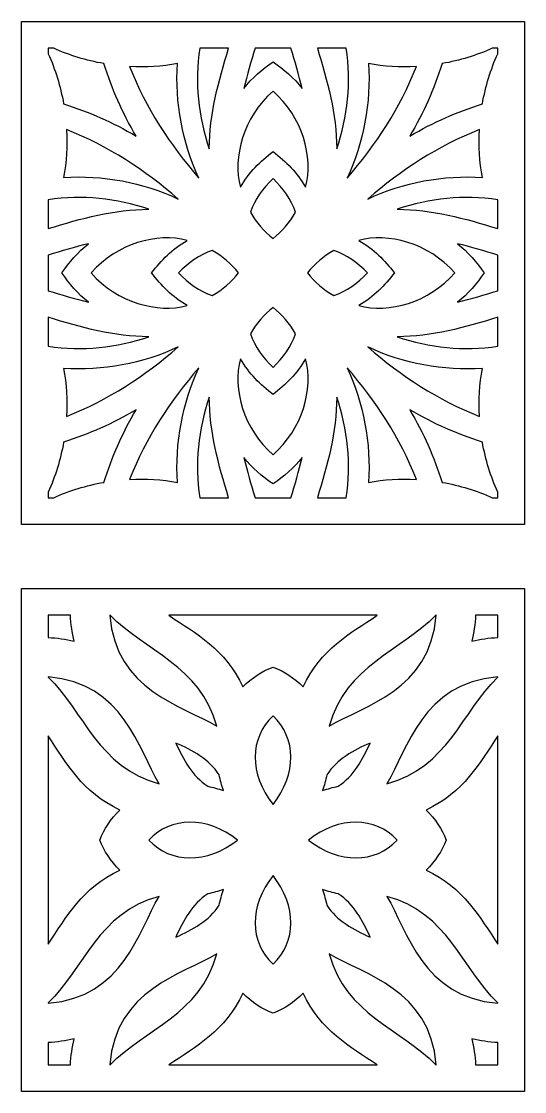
# Model space of a CAD drawing. Header units: millimetres. Extents: x -515 to 516, y -319 to 319.
# Drawn here: x -150 to 150, y -319 to 319 of the extents above; entities that cross this region are included whole.
import ezdxf

# ---------------------------------------------------------------- set-up
doc = ezdxf.new("R2010")
doc.units = ezdxf.units.MM
doc.header["$MEASUREMENT"] = 0
doc.layers.add('layer 1', color=7, linetype='Continuous')

msp = doc.modelspace()

# ---------------------------------------------------------------- linework, layer by layer
at = {"layer": 'layer 1'}
for points, knots in [([(-149.8496, 19.2384), (-112.2896, 19.2384), (118.6493, 19.2384), (150.1487, 19.2384), (150.1487, 19.2384), (150.1487, 31.8985), (150.1487, 306.1985), (150.1487, 319.2381), (150.1487, 319.2381), (150.1487, 319.2381), (-149.8496, 319.2381), (-149.8496, 319.2381), (-149.8496, 319.2381), (-149.8496, 307.4384), (-149.8496, 35.1558), (-149.8496, 19.2384)], [0, 0, 0, 0, 0.2, 0.2, 0.2, 0.2, 0.4, 0.4, 0.4, 0.4, 0.6, 0.6, 0.6, 0.6, 1, 1, 1, 1]), ([(-133.8514, 303.2378), (-133.8514, 303.2378), (-130.5913, 303.2378), (-130.5913, 303.2378), (-130.5913, 303.2378), (-121.3101, 299.0182), (-111.1502, 295.9184), (-100.7113, 294.0782), (-100.7113, 294.0782), (-95.7298, 278.778), (-89.9694, 265.1584), (-81.3511, 250.7382), (-81.3511, 250.7382), (-95.7298, 259.3186), (-109.3297, 265.0782), (-124.6897, 270.0984), (-124.6897, 270.0984), (-126.5313, 280.5184), (-129.6501, 290.6782), (-133.8514, 299.9784), (-133.8514, 299.9784), (-133.8514, 299.9784), (-133.8514, 303.2378), (-133.8514, 303.2378)], [0, 0, 0, 0, 0.14285714, 0.14285714, 0.14285714, 0.14285714, 0.28571429, 0.28571429, 0.28571429, 0.28571429, 0.42857143, 0.42857143, 0.42857143, 0.42857143, 0.57142857, 0.57142857, 0.57142857, 0.57142857, 0.71428571, 0.71428571, 0.71428571, 0.71428571, 1, 1, 1, 1]), ([(-43.4909, 303.2378), (-43.4909, 303.2378), (-26.2893, 303.2378), (-26.2893, 303.2378), (-26.2893, 303.2378), (-32.3892, 283.6386), (-37.7088, 263.9979), (-37.8712, 243.2585), (-37.8712, 243.2585), (-44.4293, 262.5386), (-46.5704, 282.8984), (-43.4909, 303.2378)], [0, 0, 0, 0, 0.25, 0.25, 0.25, 0.25, 0.5, 0.5, 0.5, 0.5, 1, 1, 1, 1]), ([(-10.471, 303.2378), (-10.471, 303.2378), (10.7695, 303.2378), (10.7695, 303.2378), (10.7695, 303.2378), (13.2114, 295.3582), (15.6097, 287.3183), (17.6102, 279.1786), (17.6102, 279.1786), (12.6287, 285.4584), (6.6279, 290.7984), (0.1513, 295.058), (0.1513, 295.058), (-6.2908, 290.8181), (-12.3092, 285.4781), (-17.3111, 279.1786), (-17.3111, 279.1786), (-15.3113, 287.3183), (-12.9087, 295.3582), (-10.471, 303.2378)], [0, 0, 0, 0, 0.16666667, 0.16666667, 0.16666667, 0.16666667, 0.33333333, 0.33333333, 0.33333333, 0.33333333, 0.5, 0.5, 0.5, 0.5, 0.66666667, 0.66666667, 0.66666667, 0.66666667, 1, 1, 1, 1]), ([(43.7901, 303.2378), (46.8695, 282.8984), (44.7285, 262.5386), (38.1703, 243.2585), (38.1703, 243.2585), (38.0115, 264.0583), (32.67, 283.7581), (26.5885, 303.2378), (26.5885, 303.2378), (26.5885, 303.2378), (43.7901, 303.2378), (43.7901, 303.2378)], [0, 0, 0, 0, 0.25, 0.25, 0.25, 0.25, 0.5, 0.5, 0.5, 0.5, 1, 1, 1, 1]), ([(130.8904, 303.2378), (130.8904, 303.2378), (134.1505, 303.2378), (134.1505, 303.2378), (134.1505, 303.2378), (134.1505, 303.2378), (134.1505, 299.9784), (134.1505, 299.9784), (134.1505, 299.9784), (129.9485, 290.6782), (126.8304, 280.5184), (124.9888, 270.0984), (124.9888, 270.0984), (109.6886, 265.0979), (96.0894, 259.358), (81.6495, 250.7382), (81.6495, 250.7382), (90.1484, 264.9784), (95.9481, 278.5586), (101.0104, 294.0782), (101.0104, 294.0782), (111.4494, 295.9184), (121.6092, 299.0182), (130.8904, 303.2378)], [0, 0, 0, 0, 0.14285714, 0.14285714, 0.14285714, 0.14285714, 0.28571429, 0.28571429, 0.28571429, 0.28571429, 0.42857143, 0.42857143, 0.42857143, 0.42857143, 0.57142857, 0.57142857, 0.57142857, 0.57142857, 0.71428571, 0.71428571, 0.71428571, 0.71428571, 1, 1, 1, 1]), ([(-56.7696, 294.1583), (-58.3708, 270.7985), (-53.9116, 246.9179), (-43.9703, 225.7385), (-43.9703, 225.7385), (-61.2886, 245.498), (-75.5513, 267.6382), (-85.39, 292.2984), (-85.39, 292.2984), (-75.6111, 291.7579), (-65.9102, 292.3385), (-56.7696, 294.1583)], [0, 0, 0, 0, 0.25, 0.25, 0.25, 0.25, 0.5, 0.5, 0.5, 0.5, 1, 1, 1, 1]), ([(85.6891, 292.2984), (75.8505, 267.6382), (61.5702, 245.498), (44.2695, 225.7385), (44.2695, 225.7385), (54.2107, 246.9179), (58.67, 270.7985), (57.068, 294.1583), (57.068, 294.1583), (66.2087, 292.3385), (75.9102, 291.7579), (85.6891, 292.2984)], [0, 0, 0, 0, 0.25, 0.25, 0.25, 0.25, 0.5, 0.5, 0.5, 0.5, 1, 1, 1, 1]), ([(0.1513, 277.718), (17.7515, 262.2181), (24.408, 238.3178), (19.5889, 220.3985), (19.5889, 220.3985), (14.5476, 229.0984), (8.0113, 235.4984), (0.1513, 241.6383), (0.1513, 241.6383), (-7.3698, 235.7585), (-14.0692, 229.3978), (-19.2905, 220.3985), (-19.2905, 220.3985), (-24.0105, 237.9979), (-17.6885, 261.9981), (0.1513, 277.718)], [0, 0, 0, 0, 0.2, 0.2, 0.2, 0.2, 0.4, 0.4, 0.4, 0.4, 0.6, 0.6, 0.6, 0.6, 1, 1, 1, 1]), ([(-122.9296, 254.7581), (-98.2701, 244.9385), (-76.1298, 230.6582), (-56.3493, 213.3385), (-56.3493, 213.3385), (-77.5307, 223.2987), (-101.41, 227.7383), (-124.7712, 226.1581), (-124.7712, 226.1581), (-122.9507, 235.2981), (-122.3722, 244.9982), (-122.9296, 254.7581)], [0, 0, 0, 0, 0.25, 0.25, 0.25, 0.25, 0.5, 0.5, 0.5, 0.5, 1, 1, 1, 1]), ([(125.0696, 226.1581), (101.7084, 227.7383), (77.8292, 223.2987), (56.6484, 213.3385), (56.6484, 213.3385), (76.429, 230.6582), (98.5692, 244.9385), (123.228, 254.7581), (123.228, 254.7581), (122.6706, 244.9982), (123.2491, 235.2981), (125.0696, 226.1581)], [0, 0, 0, 0, 0.25, 0.25, 0.25, 0.25, 0.5, 0.5, 0.5, 0.5, 1, 1, 1, 1]), ([(-13.3319, 205.4581), (-10.6896, 213.238), (-5.8108, 219.7581), (0.1513, 225.5382), (0.1513, 225.5382), (6.1099, 219.7581), (10.9888, 213.238), (13.631, 205.4581), (13.631, 205.4581), (10.0891, 199.2782), (5.5096, 193.9782), (0.1513, 189.8184), (0.1513, 189.8184), (-5.2112, 193.9782), (-9.7899, 199.2782), (-13.3319, 205.4581)], [0, 0, 0, 0, 0.2, 0.2, 0.2, 0.2, 0.4, 0.4, 0.4, 0.4, 0.6, 0.6, 0.6, 0.6, 1, 1, 1, 1]), ([(-133.8514, 212.8781), (-113.5099, 215.9582), (-93.1515, 213.7982), (-73.8897, 207.2386), (-73.8897, 207.2386), (-94.5693, 207.0987), (-114.2507, 201.7981), (-133.8514, 195.6582), (-133.8514, 195.6582), (-133.8514, 195.6582), (-133.8514, 212.8781), (-133.8514, 212.8781)], [0, 0, 0, 0, 0.25, 0.25, 0.25, 0.25, 0.5, 0.5, 0.5, 0.5, 1, 1, 1, 1]), ([(134.1505, 195.6582), (114.5499, 201.7981), (94.8684, 207.0987), (74.1888, 207.2386), (74.1888, 207.2386), (93.4506, 213.7982), (113.809, 215.9582), (134.1505, 212.8781), (134.1505, 212.8781), (134.1505, 212.8781), (134.1505, 195.6582), (134.1505, 195.6582)], [0, 0, 0, 0, 0.25, 0.25, 0.25, 0.25, 0.5, 0.5, 0.5, 0.5, 1, 1, 1, 1]), ([(-51.0296, 188.6586), (-59.9692, 183.4789), (-66.4107, 176.7183), (-72.2491, 169.2386), (-72.2491, 169.2386), (-66.4283, 161.7582), (-60.029, 155.018), (-51.0296, 149.7982), (-51.0296, 149.7982), (-68.6087, 145.0585), (-92.6117, 151.3784), (-108.3491, 169.2386), (-108.3491, 169.2386), (-92.7916, 186.8781), (-68.9088, 193.4785), (-51.0296, 188.6586)], [0, 0, 0, 0, 0.2, 0.2, 0.2, 0.2, 0.4, 0.4, 0.4, 0.4, 0.6, 0.6, 0.6, 0.6, 1, 1, 1, 1]), ([(51.3288, 188.6586), (68.5515, 193.2985), (92.688, 187.3385), (108.63, 169.2386), (108.63, 169.2386), (93.1083, 151.6188), (69.2495, 144.9784), (51.3288, 149.7982), (51.3288, 149.7982), (60.3703, 155.0384), (66.7907, 161.8581), (72.5482, 169.2386), (72.5482, 169.2386), (66.6888, 176.738), (60.3106, 183.4585), (51.3288, 188.6586)], [0, 0, 0, 0, 0.2, 0.2, 0.2, 0.2, 0.4, 0.4, 0.4, 0.4, 0.6, 0.6, 0.6, 0.6, 1, 1, 1, 1]), ([(-133.8514, 179.8582), (-125.9704, 182.2987), (-117.9305, 184.6984), (-109.7915, 186.6982), (-109.7915, 186.6982), (-116.1099, 181.6787), (-121.4689, 175.6386), (-125.6702, 169.2386), (-125.6702, 169.2386), (-121.4303, 162.7585), (-116.0889, 156.7585), (-109.7915, 151.758), (-109.7915, 151.758), (-117.9305, 153.7584), (-125.9704, 156.1786), (-133.8514, 158.5987), (-133.8514, 158.5987), (-133.8514, 158.5987), (-133.8514, 179.8582), (-133.8514, 179.8582)], [0, 0, 0, 0, 0.16666667, 0.16666667, 0.16666667, 0.16666667, 0.33333333, 0.33333333, 0.33333333, 0.33333333, 0.5, 0.5, 0.5, 0.5, 0.66666667, 0.66666667, 0.66666667, 0.66666667, 1, 1, 1, 1]), ([(134.1505, 158.5987), (126.2695, 156.1786), (118.2296, 153.7584), (110.0906, 151.758), (110.0906, 151.758), (116.388, 156.7585), (121.7505, 162.7986), (125.9694, 169.2386), (125.9694, 169.2386), (121.7505, 175.6583), (116.388, 181.6984), (110.0906, 186.6982), (110.0906, 186.6982), (118.2296, 184.6984), (126.2695, 182.2987), (134.1505, 179.8582), (134.1505, 179.8582), (134.1505, 179.8582), (134.1505, 158.5987), (134.1505, 158.5987)], [0, 0, 0, 0, 0.16666667, 0.16666667, 0.16666667, 0.16666667, 0.33333333, 0.33333333, 0.33333333, 0.33333333, 0.5, 0.5, 0.5, 0.5, 0.66666667, 0.66666667, 0.66666667, 0.66666667, 1, 1, 1, 1]), ([(-20.4299, 169.2386), (-24.6101, 163.8782), (-29.891, 159.2784), (-36.0893, 155.7582), (-36.0893, 155.7582), (-43.8719, 158.3787), (-50.3703, 163.2583), (-56.1482, 169.2386), (-56.1482, 169.2386), (-50.3703, 175.1986), (-43.8719, 180.0782), (-36.0893, 182.6979), (-36.0893, 182.6979), (-29.891, 179.1785), (-24.6101, 174.5779), (-20.4299, 169.2386)], [0, 0, 0, 0, 0.2, 0.2, 0.2, 0.2, 0.4, 0.4, 0.4, 0.4, 0.6, 0.6, 0.6, 0.6, 1, 1, 1, 1]), ([(36.3884, 182.6979), (44.1703, 180.0782), (50.6687, 175.1986), (56.4509, 169.2386), (56.4509, 169.2386), (50.6687, 163.2583), (44.1703, 158.3787), (36.3884, 155.7582), (36.3884, 155.7582), (30.1902, 159.2784), (24.9092, 163.8782), (20.7283, 169.2386), (20.7283, 169.2386), (24.9092, 174.5779), (30.1902, 179.1785), (36.3884, 182.6979)], [0, 0, 0, 0, 0.2, 0.2, 0.2, 0.2, 0.4, 0.4, 0.4, 0.4, 0.6, 0.6, 0.6, 0.6, 1, 1, 1, 1]), ([(0.1513, 148.6384), (5.5096, 144.4786), (10.0891, 139.1984), (13.631, 132.9987), (13.631, 132.9987), (10.9888, 125.2182), (6.1099, 118.698), (0.1513, 112.9384), (0.1513, 112.9384), (-5.8108, 118.698), (-10.6896, 125.2182), (-13.3319, 132.9987), (-13.3319, 132.9987), (-9.7899, 139.1984), (-5.2112, 144.4786), (0.1513, 148.6384)], [0, 0, 0, 0, 0.2, 0.2, 0.2, 0.2, 0.4, 0.4, 0.4, 0.4, 0.6, 0.6, 0.6, 0.6, 1, 1, 1, 1]), ([(-133.8514, 142.7987), (-114.2901, 136.6988), (-94.6297, 131.3588), (-73.8897, 131.2182), (-73.8897, 131.2182), (-93.1515, 124.6587), (-113.5099, 122.519), (-133.8514, 125.5781), (-133.8514, 125.5781), (-133.8514, 125.5781), (-133.8514, 142.7987), (-133.8514, 142.7987)], [0, 0, 0, 0, 0.25, 0.25, 0.25, 0.25, 0.5, 0.5, 0.5, 0.5, 1, 1, 1, 1]), ([(134.1505, 125.5781), (113.809, 122.519), (93.4506, 124.6587), (74.1888, 131.2182), (74.1888, 131.2182), (94.8684, 131.3588), (114.5499, 136.6784), (134.1505, 142.7987), (134.1505, 142.7987), (134.1505, 142.7987), (134.1505, 125.5781), (134.1505, 125.5781)], [0, 0, 0, 0, 0.25, 0.25, 0.25, 0.25, 0.5, 0.5, 0.5, 0.5, 1, 1, 1, 1]), ([(-124.7712, 112.3184), (-101.41, 110.7186), (-77.5307, 115.1785), (-56.3493, 125.1184), (-56.3493, 125.1184), (-76.1298, 107.7987), (-98.2701, 93.5184), (-122.9296, 83.6987), (-122.9296, 83.6987), (-122.3722, 93.4783), (-122.9507, 103.1785), (-124.7712, 112.3184)], [0, 0, 0, 0, 0.25, 0.25, 0.25, 0.25, 0.5, 0.5, 0.5, 0.5, 1, 1, 1, 1]), ([(123.228, 83.6987), (98.5692, 93.5184), (76.429, 107.7987), (56.6484, 125.1184), (56.6484, 125.1184), (77.8292, 115.1785), (101.7084, 110.7186), (125.0696, 112.3184), (125.0696, 112.3184), (123.2491, 103.1785), (122.6706, 93.4783), (123.228, 83.6987)], [0, 0, 0, 0, 0.25, 0.25, 0.25, 0.25, 0.5, 0.5, 0.5, 0.5, 1, 1, 1, 1]), ([(0.1513, 60.7382), (-17.4102, 76.1987), (-24.1307, 100.0582), (-19.2905, 118.0584), (-19.2905, 118.0584), (-14.1114, 109.118), (-7.3487, 102.6787), (0.1513, 96.8185), (0.1513, 96.8185), (7.6303, 102.6583), (14.3684, 109.0583), (19.5889, 118.0584), (19.5889, 118.0584), (24.4291, 100.0786), (17.7297, 76.2387), (0.1513, 60.7382)], [0, 0, 0, 0, 0.2, 0.2, 0.2, 0.2, 0.4, 0.4, 0.4, 0.4, 0.6, 0.6, 0.6, 0.6, 1, 1, 1, 1]), ([(-85.39, 46.1584), (-75.5513, 70.8186), (-61.2886, 92.9581), (-43.9703, 112.7387), (-43.9703, 112.7387), (-53.9116, 91.5383), (-58.3708, 67.6787), (-56.7696, 44.3182), (-56.7696, 44.3182), (-65.9102, 46.1387), (-75.6111, 46.699), (-85.39, 46.1584)], [0, 0, 0, 0, 0.25, 0.25, 0.25, 0.25, 0.5, 0.5, 0.5, 0.5, 1, 1, 1, 1]), ([(57.068, 44.3182), (58.67, 67.6787), (54.2107, 91.5383), (44.2695, 112.7387), (44.2695, 112.7387), (61.5702, 92.9581), (75.8505, 70.8186), (85.668, 46.1584), (85.668, 46.1584), (75.9102, 46.699), (66.2087, 46.1387), (57.068, 44.3182)], [0, 0, 0, 0, 0.25, 0.25, 0.25, 0.25, 0.5, 0.5, 0.5, 0.5, 1, 1, 1, 1]), ([(-43.4909, 35.2387), (-46.5704, 55.5781), (-44.4293, 75.9182), (-37.8712, 95.1983), (-37.8712, 95.1983), (-37.7088, 74.4983), (-32.4103, 54.8787), (-26.2893, 35.2387), (-26.2893, 35.2387), (-26.2893, 35.2387), (-43.4909, 35.2387), (-43.4909, 35.2387)], [0, 0, 0, 0, 0.25, 0.25, 0.25, 0.25, 0.5, 0.5, 0.5, 0.5, 1, 1, 1, 1]), ([(43.7901, 35.2387), (43.7901, 35.2387), (26.5885, 35.2387), (26.5885, 35.2387), (26.5885, 35.2387), (32.5892, 54.4984), (38.0115, 74.2987), (38.1703, 95.1983), (38.1703, 95.1983), (44.7285, 75.9182), (46.8695, 55.5781), (43.7901, 35.2387)], [0, 0, 0, 0, 0.25, 0.25, 0.25, 0.25, 0.5, 0.5, 0.5, 0.5, 1, 1, 1, 1]), ([(-133.8514, 38.4981), (-129.6501, 47.7786), (-126.5313, 57.9385), (-124.6897, 68.3584), (-124.6897, 68.3584), (-109.3297, 73.3786), (-95.7087, 79.1586), (-81.3511, 87.7187), (-81.3511, 87.7187), (-89.9519, 73.3385), (-95.7087, 59.719), (-100.7113, 44.3787), (-100.7113, 44.3787), (-111.1291, 42.5384), (-121.289, 39.4386), (-130.5913, 35.2387), (-130.5913, 35.2387), (-130.5913, 35.2387), (-133.8514, 35.2387), (-133.8514, 35.2387), (-133.8514, 35.2387), (-133.8514, 35.2387), (-133.8514, 38.4981), (-133.8514, 38.4981)], [0, 0, 0, 0, 0.14285714, 0.14285714, 0.14285714, 0.14285714, 0.28571429, 0.28571429, 0.28571429, 0.28571429, 0.42857143, 0.42857143, 0.42857143, 0.42857143, 0.57142857, 0.57142857, 0.57142857, 0.57142857, 0.71428571, 0.71428571, 0.71428571, 0.71428571, 1, 1, 1, 1]), ([(134.1505, 35.2387), (134.1505, 35.2387), (130.8904, 35.2387), (130.8904, 35.2387), (130.8904, 35.2387), (121.5916, 39.4386), (111.4318, 42.5384), (101.0104, 44.3787), (101.0104, 44.3787), (95.9692, 59.8181), (90.1906, 73.4383), (81.6495, 87.7187), (81.6495, 87.7187), (96.0894, 79.0982), (109.7097, 73.3582), (124.9888, 68.3584), (124.9888, 68.3584), (126.8304, 57.9385), (129.9485, 47.7786), (134.1505, 38.4981), (134.1505, 38.4981), (134.1505, 38.4981), (134.1505, 35.2387), (134.1505, 35.2387)], [0, 0, 0, 0, 0.14285714, 0.14285714, 0.14285714, 0.14285714, 0.28571429, 0.28571429, 0.28571429, 0.28571429, 0.42857143, 0.42857143, 0.42857143, 0.42857143, 0.57142857, 0.57142857, 0.57142857, 0.57142857, 0.71428571, 0.71428571, 0.71428571, 0.71428571, 1, 1, 1, 1]), ([(10.7695, 35.2387), (10.7695, 35.2387), (-10.471, 35.2387), (-10.471, 35.2387), (-10.471, 35.2387), (-12.9087, 43.119), (-15.3113, 51.1582), (-17.3111, 59.2782), (-17.3111, 59.2782), (-12.3302, 52.9984), (-6.2908, 47.6387), (0.1513, 43.4185), (0.1513, 43.4185), (6.5682, 47.6184), (12.6111, 52.978), (17.6102, 59.2782), (17.6102, 59.2782), (15.6097, 51.1582), (13.2114, 43.119), (10.7695, 35.2387)], [0, 0, 0, 0, 0.16666667, 0.16666667, 0.16666667, 0.16666667, 0.33333333, 0.33333333, 0.33333333, 0.33333333, 0.5, 0.5, 0.5, 0.5, 0.66666667, 0.66666667, 0.66666667, 0.66666667, 1, 1, 1, 1]), ([(-149.8496, -318.9075), (-121.3874, -318.9075), (80.7399, -318.9075), (150.1487, -318.9075), (150.1487, -318.9075), (150.1487, -285.161), (150.1487, -51.506), (150.1487, -18.9092), (150.1487, -18.9092), (150.1487, -18.9092), (-149.8496, -18.9092), (-149.8496, -18.9092), (-149.8496, -18.9092), (-149.8496, -18.9092), (-149.8496, -318.9075), (-149.8496, -318.9075)], [0, 0, 0, 0, 0.2, 0.2, 0.2, 0.2, 0.4, 0.4, 0.4, 0.4, 0.6, 0.6, 0.6, 0.6, 1, 1, 1, 1]), ([(-133.8514, -34.9075), (-133.8514, -34.9075), (-120.6149, -34.9075), (-120.6149, -34.9075), (-120.6149, -34.9075), (-120.3822, -40.1076), (-119.6238, -45.3007), (-118.3747, -50.3841), (-118.3747, -50.3841), (-123.4582, -49.1386), (-128.6513, -48.3801), (-133.8514, -48.1439), (-133.8514, -48.1439), (-133.8514, -48.1439), (-133.8514, -34.9075), (-133.8514, -34.9075)], [0, 0, 0, 0, 0.2, 0.2, 0.2, 0.2, 0.4, 0.4, 0.4, 0.4, 0.6, 0.6, 0.6, 0.6, 1, 1, 1, 1]), ([(-96.9121, -34.9075), (-76.2676, -56.2576), (-43.1802, -64.7664), (-33.4225, -100.9796), (-33.4225, -100.9796), (-53.8553, -88.7236), (-93.4938, -80.0068), (-97.1693, -34.9075), (-97.1693, -34.9075), (-97.1693, -34.9075), (-96.9121, -34.9075), (-96.9121, -34.9075)], [0, 0, 0, 0, 0.25, 0.25, 0.25, 0.25, 0.5, 0.5, 0.5, 0.5, 1, 1, 1, 1]), ([(62.2787, -34.9075), (46.1497, -45.6177), (28.4793, -55.178), (18.0474, -77.65), (18.0474, -77.65), (12.848, -72.1223), (6.6989, -68.1923), (0.1513, -65.7582), (0.1513, -65.7582), (-6.3998, -68.1959), (-12.5453, -72.1223), (-17.7455, -77.65), (-17.7455, -77.65), (-28.1766, -55.1745), (-45.8506, -45.6177), (-61.9803, -34.9075), (-61.9803, -34.9075), (-61.9803, -34.9075), (62.2787, -34.9075), (62.2787, -34.9075)], [0, 0, 0, 0, 0.16666667, 0.16666667, 0.16666667, 0.16666667, 0.33333333, 0.33333333, 0.33333333, 0.33333333, 0.5, 0.5, 0.5, 0.5, 0.66666667, 0.66666667, 0.66666667, 0.66666667, 1, 1, 1, 1]), ([(97.2147, -34.9075), (97.2147, -34.9075), (97.472, -34.9075), (97.472, -34.9075), (97.472, -34.9075), (93.7958, -80.0068), (54.1545, -88.7201), (33.7216, -100.9796), (33.7216, -100.9796), (43.4829, -64.7664), (76.5661, -56.2541), (97.2147, -34.9075)], [0, 0, 0, 0, 0.25, 0.25, 0.25, 0.25, 0.5, 0.5, 0.5, 0.5, 1, 1, 1, 1]), ([(120.9175, -34.9075), (120.9175, -34.9075), (134.1505, -34.9075), (134.1505, -34.9075), (134.1505, -34.9075), (134.1505, -34.9075), (134.1505, -48.1439), (134.1505, -48.1439), (134.1505, -48.1439), (128.9504, -48.3801), (123.7608, -49.1386), (118.6774, -50.3841), (118.6774, -50.3841), (119.9229, -45.3007), (120.6814, -40.1076), (120.9175, -34.9075)], [0, 0, 0, 0, 0.2, 0.2, 0.2, 0.2, 0.4, 0.4, 0.4, 0.4, 0.6, 0.6, 0.6, 0.6, 1, 1, 1, 1]), ([(-133.8514, -71.5895), (-88.752, -75.2685), (-80.0387, -114.907), (-67.7793, -135.3399), (-67.7793, -135.3399), (-103.996, -125.5786), (-112.5047, -92.499), (-133.8514, -71.8468), (-133.8514, -71.8468), (-133.8514, -71.8468), (-133.8514, -71.5895), (-133.8514, -71.5895)], [0, 0, 0, 0, 0.25, 0.25, 0.25, 0.25, 0.5, 0.5, 0.5, 0.5, 1, 1, 1, 1]), ([(134.1505, -71.8538), (112.8074, -92.499), (104.2944, -125.5821), (68.0819, -135.3399), (68.0819, -135.3399), (80.3379, -114.907), (89.0546, -75.2685), (134.1505, -71.593), (134.1505, -71.593), (134.1505, -71.593), (134.1505, -71.8538), (134.1505, -71.8538)], [0, 0, 0, 0, 0.25, 0.25, 0.25, 0.25, 0.5, 0.5, 0.5, 0.5, 1, 1, 1, 1]), ([(0.1513, -147.7224), (-14.1824, -129.5613), (-13.8858, -107.8976), (0.1513, -94.9402), (0.1513, -94.9402), (14.1463, -107.8589), (14.5265, -129.505), (0.1513, -147.7224)], [0, 0, 0, 0, 0.33333333, 0.33333333, 0.33333333, 0.33333333, 1, 1, 1, 1]), ([(-133.8514, -106.7863), (-123.1411, -122.9118), (-113.5844, -140.5857), (-91.1124, -151.0134), (-91.1124, -151.0134), (-96.6365, -156.2135), (-100.5665, -162.3626), (-103.0042, -168.9102), (-103.0042, -168.9102), (-100.5665, -175.4613), (-96.64, -181.6103), (-91.1124, -186.8105), (-91.1124, -186.8105), (-113.5844, -197.2381), (-123.1411, -214.9121), (-133.8514, -231.0375), (-133.8514, -231.0375), (-133.8514, -231.0375), (-133.8514, -106.7863), (-133.8514, -106.7863)], [0, 0, 0, 0, 0.16666667, 0.16666667, 0.16666667, 0.16666667, 0.33333333, 0.33333333, 0.33333333, 0.33333333, 0.5, 0.5, 0.5, 0.5, 0.66666667, 0.66666667, 0.66666667, 0.66666667, 1, 1, 1, 1]), ([(134.1505, -231.034), (123.4403, -214.9086), (113.8828, -197.2381), (91.4108, -186.8069), (91.4108, -186.8069), (96.9392, -181.6068), (100.8656, -175.4613), (103.3033, -168.9102), (103.3033, -168.9102), (100.8692, -162.3626), (96.9392, -156.2135), (91.4108, -151.0134), (91.4108, -151.0134), (113.8828, -140.5822), (123.4403, -122.9153), (134.1505, -106.7898), (134.1505, -106.7898), (134.1505, -106.7898), (134.1505, -231.034), (134.1505, -231.034)], [0, 0, 0, 0, 0.16666667, 0.16666667, 0.16666667, 0.16666667, 0.33333333, 0.33333333, 0.33333333, 0.33333333, 0.5, 0.5, 0.5, 0.5, 0.66666667, 0.66666667, 0.66666667, 0.66666667, 1, 1, 1, 1]), ([(-57.701, -111.0579), (-47.9143, -115.2985), (-37.9485, -120.8234), (-31.895, -130.0238), (-31.895, -130.0238), (-31.2708, -133.1735), (-30.4309, -136.2959), (-29.387, -139.3718), (-29.387, -139.3718), (-32.463, -138.3315), (-35.5888, -137.488), (-38.7386, -136.8673), (-38.7386, -136.8673), (-47.9354, -130.8139), (-53.4638, -120.848), (-57.701, -111.0579)], [0, 0, 0, 0, 0.2, 0.2, 0.2, 0.2, 0.4, 0.4, 0.4, 0.4, 0.6, 0.6, 0.6, 0.6, 1, 1, 1, 1]), ([(29.6897, -139.3683), (30.73, -136.2959), (31.5735, -133.17), (32.1942, -130.0203), (32.1942, -130.0203), (38.2476, -120.8234), (48.2135, -115.295), (58.0029, -111.0579), (58.0029, -111.0579), (53.7665, -120.848), (48.2381, -130.8103), (39.0377, -136.8638), (39.0377, -136.8638), (35.8873, -137.488), (32.7656, -138.3315), (29.6897, -139.3683)], [0, 0, 0, 0, 0.2, 0.2, 0.2, 0.2, 0.4, 0.4, 0.4, 0.4, 0.6, 0.6, 0.6, 0.6, 1, 1, 1, 1]), ([(-21.04, -168.9102), (-39.2362, -183.2685), (-60.883, -182.9262), (-73.8229, -168.9102), (-73.8229, -168.9102), (-60.876, -154.8871), (-39.2186, -154.5624), (-21.04, -168.9102)], [0, 0, 0, 0, 0.33333333, 0.33333333, 0.33333333, 0.33333333, 1, 1, 1, 1]), ([(74.1213, -168.9102), (61.2096, -182.9051), (39.5564, -183.2861), (21.3391, -168.9102), (21.3391, -168.9102), (39.5389, -154.5483), (61.1885, -154.9012), (74.1213, -168.9102)], [0, 0, 0, 0, 0.33333333, 0.33333333, 0.33333333, 0.33333333, 1, 1, 1, 1]), ([(0.1513, -242.8837), (-13.8471, -229.9586), (-14.2246, -208.3153), (0.1513, -190.1015), (0.1513, -190.1015), (14.509, -208.2977), (14.1603, -229.9515), (0.1513, -242.8837)], [0, 0, 0, 0, 0.33333333, 0.33333333, 0.33333333, 0.33333333, 1, 1, 1, 1]), ([(-133.8514, -265.9732), (-112.5047, -245.3249), (-103.9925, -212.2417), (-67.7793, -202.4839), (-67.7793, -202.4839), (-80.0352, -222.9133), (-88.752, -262.5514), (-133.8514, -266.2308), (-133.8514, -266.2308), (-133.8514, -266.2308), (-133.8514, -265.9732), (-133.8514, -265.9732)], [0, 0, 0, 0, 0.25, 0.25, 0.25, 0.25, 0.5, 0.5, 0.5, 0.5, 1, 1, 1, 1]), ([(-38.7386, -200.9565), (-35.5888, -200.3323), (-32.463, -199.4888), (-29.3906, -198.4521), (-29.3906, -198.4521), (-30.4274, -201.528), (-31.2708, -204.6503), (-31.895, -207.8001), (-31.895, -207.8001), (-37.9485, -216.9969), (-47.9143, -222.5253), (-57.701, -226.7624), (-57.701, -226.7624), (-53.4638, -216.9758), (-47.9354, -207.01), (-38.7386, -200.9565)], [0, 0, 0, 0, 0.2, 0.2, 0.2, 0.2, 0.4, 0.4, 0.4, 0.4, 0.6, 0.6, 0.6, 0.6, 1, 1, 1, 1]), ([(58.0029, -226.7624), (48.217, -222.5218), (38.2476, -216.9969), (32.1942, -207.7965), (32.1942, -207.7965), (31.5735, -204.6468), (30.73, -201.5245), (29.6897, -198.4485), (29.6897, -198.4485), (32.7656, -199.4924), (35.8873, -200.3323), (39.0377, -200.9565), (39.0377, -200.9565), (48.2381, -207.01), (53.7665, -216.9723), (58.0029, -226.7624)], [0, 0, 0, 0, 0.2, 0.2, 0.2, 0.2, 0.4, 0.4, 0.4, 0.4, 0.6, 0.6, 0.6, 0.6, 1, 1, 1, 1]), ([(134.1505, -266.2272), (89.0546, -262.5514), (80.3379, -222.9133), (68.0819, -202.4839), (68.0819, -202.4839), (104.2909, -212.2417), (112.8039, -245.3249), (134.1505, -265.9699), (134.1505, -265.9699), (134.1505, -265.9699), (134.1505, -266.2272), (134.1505, -266.2272)], [0, 0, 0, 0, 0.25, 0.25, 0.25, 0.25, 0.5, 0.5, 0.5, 0.5, 1, 1, 1, 1]), ([(-96.9086, -302.9092), (-96.9086, -302.9092), (-97.1693, -302.9092), (-97.1693, -302.9092), (-97.1693, -302.9092), (-93.4903, -257.8137), (-53.8518, -249.1001), (-33.4225, -236.8408), (-33.4225, -236.8408), (-43.1802, -273.0536), (-76.2571, -281.566), (-96.9086, -302.9092)], [0, 0, 0, 0, 0.25, 0.25, 0.25, 0.25, 0.5, 0.5, 0.5, 0.5, 1, 1, 1, 1]), ([(97.2112, -302.9092), (76.5625, -281.5624), (43.4829, -273.0536), (33.7216, -236.8408), (33.7216, -236.8408), (54.151, -249.1001), (93.7923, -257.8137), (97.472, -302.9092), (97.472, -302.9092), (97.472, -302.9092), (97.2112, -302.9092), (97.2112, -302.9092)], [0, 0, 0, 0, 0.25, 0.25, 0.25, 0.25, 0.5, 0.5, 0.5, 0.5, 1, 1, 1, 1]), ([(-61.969, -302.9092), (-45.8436, -292.1989), (-28.1731, -282.6421), (-17.7455, -260.1736), (-17.7455, -260.1736), (-12.5488, -265.7017), (-6.3998, -269.6281), (0.1513, -272.0658), (0.1513, -272.0658), (6.6989, -269.6245), (12.848, -265.6981), (18.0474, -260.1701), (18.0474, -260.1701), (28.4758, -282.6421), (46.1462, -292.1989), (62.2717, -302.9092), (62.2717, -302.9092), (62.2717, -302.9092), (-61.969, -302.9092), (-61.969, -302.9092)], [0, 0, 0, 0, 0.16666667, 0.16666667, 0.16666667, 0.16666667, 0.33333333, 0.33333333, 0.33333333, 0.33333333, 0.5, 0.5, 0.5, 0.5, 0.66666667, 0.66666667, 0.66666667, 0.66666667, 1, 1, 1, 1]), ([(-133.8514, -289.6764), (-128.6513, -289.44), (-123.4582, -288.6851), (-118.3747, -287.4364), (-118.3747, -287.4364), (-119.6203, -292.5199), (-120.3787, -297.7126), (-120.6149, -302.9092), (-120.6149, -302.9092), (-120.6149, -302.9092), (-133.8514, -302.9092), (-133.8514, -302.9092), (-133.8514, -302.9092), (-133.8514, -302.9092), (-133.8514, -289.6764), (-133.8514, -289.6764)], [0, 0, 0, 0, 0.2, 0.2, 0.2, 0.2, 0.4, 0.4, 0.4, 0.4, 0.6, 0.6, 0.6, 0.6, 1, 1, 1, 1]), ([(134.1505, -302.9092), (134.1505, -302.9092), (120.9175, -302.9092), (120.9175, -302.9092), (120.9175, -302.9092), (120.6814, -297.7126), (119.9229, -292.5199), (118.6774, -287.4364), (118.6774, -287.4364), (123.7608, -288.6816), (128.9504, -289.44), (134.1505, -289.6764), (134.1505, -289.6764), (134.1505, -289.6764), (134.1505, -302.9092), (134.1505, -302.9092)], [0, 0, 0, 0, 0.2, 0.2, 0.2, 0.2, 0.4, 0.4, 0.4, 0.4, 0.6, 0.6, 0.6, 0.6, 1, 1, 1, 1])]:
    msp.add_open_spline(points, degree=3, knots=knots, dxfattribs=at)

doc.saveas('drawing.dxf')
